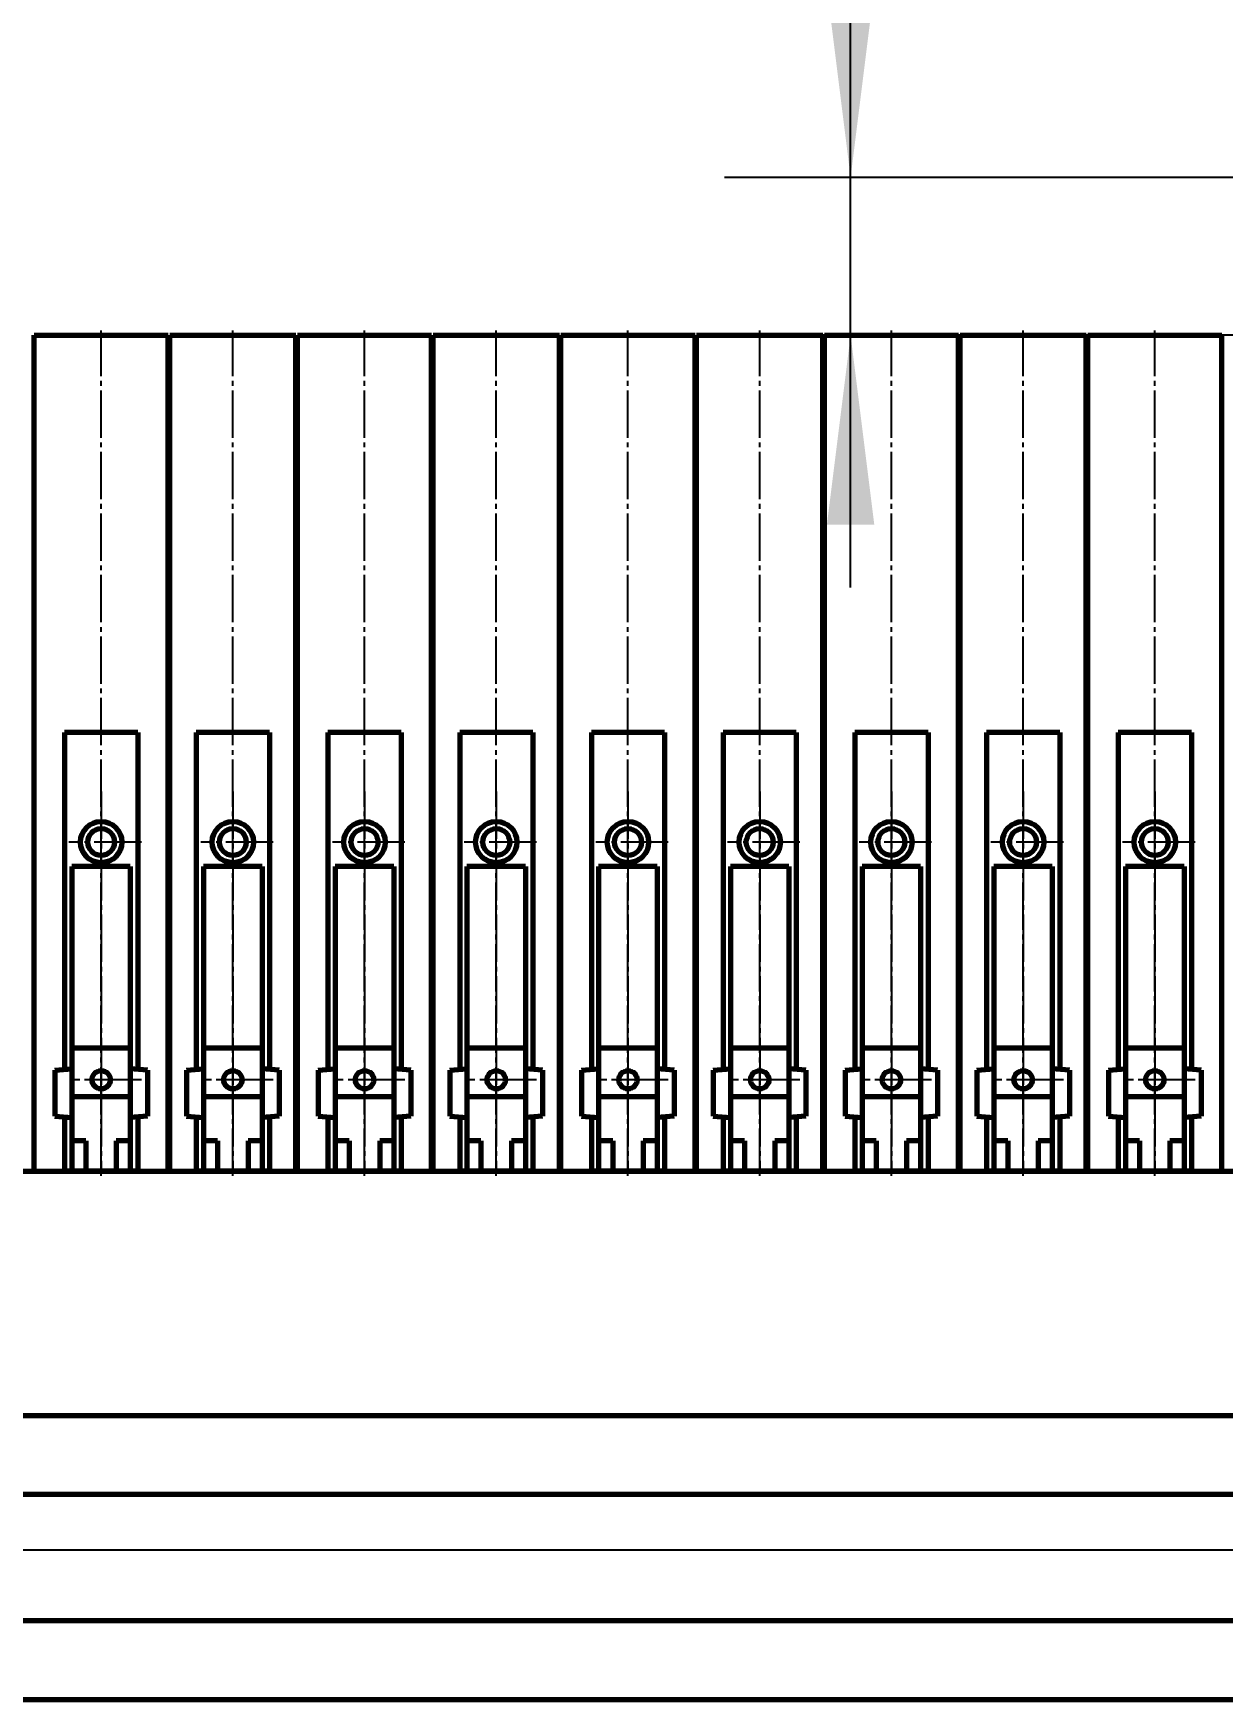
# Model space of a CAD drawing. Header units: millimetres. Extents: x -11880 to 11880, y -8400 to 8400.
# Drawn here: x -3407 to -2653, y 5166 to 6222 of the extents above; entities that cross this region are included whole.
import ezdxf

# ---------------------------------------------------------------- set-up
doc = ezdxf.new("R2010")
doc.units = ezdxf.units.MM
doc.linetypes.add('EB_DASHDOT', pattern=[39, 30, -3, 3, -3])
for name, color, linetype, lineweight in [('CAXA0', 7, 'Continuous', 70), ('CAXA1', 1, 'EB_DASHDOT', 25), ('CAXA4', 3, 'Continuous', 25)]:
    doc.layers.add(name, color=color, linetype=linetype, lineweight=lineweight)
doc.styles.add('标准', font='', dxfattribs={"width": 0.667})
doc.styles.get('标准').set_extended_font_data('SimSun')
doc.dimstyles.new('标准', dxfattribs={"dimscale": 40, "dimtxt": 5, "dimasz": 3, "dimexe": 2, "dimexo": 0, "dimtad": 1, "dimdec": 1, "dimzin": 12, "dimdsep": 46, "dimtxsty": '标准', "dimcen": 0, "dimdle": 4, "dimaunit": 1, "dimazin": 2, "dimtfac": 1, "dimtdec": 3, "dimtmove": 0, "dimatfit": 3, "dimfxl": 0, "dimtolj": 1, "dimtzin": 0, "dimarcsym": 0})

# ---------------------------------------------------------------- blocks, each defined once
blk = doc.blocks.new('CAXBLOCK156', base_point=(-3363.8, 5559.1))
at = {"layer": 'CAXA0', "linetype": 'Continuous', "lineweight": 70}
for p, q in [((-3381.1, 5779.3), (-3387, 5779.3)), ((-3387, 5779.3), (-3387, 5565.6)), ((-3340.6, 5779.3), (-3387, 5779.3)), ((-3340.6, 5779.3), (-3340.6, 5565.6)), ((-3345.3, 5694.3), (-3382.4, 5694.3)), ((-3382.4, 5694.3), (-3382.4, 5501.1)), ((-3345.3, 5694.3), (-3345.3, 5501.1)), ((-3345.3, 5579.2), (-3382.4, 5579.2)), ((-3393.2, 5565.1), (-3382.4, 5566)), ((-3393.2, 5565.1), (-3393.2, 5536.1)), ((-3393.2, 5564.9), (-3393.2, 5536.1)), ((-3334.5, 5565.1), (-3345.3, 5566)), ((-3334.5, 5565.1), (-3334.5, 5536.1)), ((-3334.5, 5564.9), (-3334.5, 5536.1)), ((-3345.3, 5548.3), (-3382.4, 5548.3)), ((-3393.2, 5536.1), (-3382.4, 5535.1)), ((-3334.5, 5536.1), (-3345.3, 5535.1)), ((-3387, 5535.5), (-3387, 5501.1)), ((-3340.6, 5535.5), (-3340.6, 5501.1)), ((-3373.5, 5520.4), (-3382.4, 5520.4)), ((-3373.5, 5520.4), (-3373.5, 5501.1)), ((-3345.3, 5520.4), (-3354.2, 5520.4)), ((-3354.2, 5520.4), (-3354.2, 5501.1)), ((-3382.4, 5501.1), (-3387, 5501.1)), ((-3340.6, 5501.1), (-3382.4, 5501.1))]:
    blk.add_line(p, q, dxfattribs=at)
for centre, radius in [((-3363.8, 5709.8), 13.1), ((-3363.8, 5709.8), 8.5), ((-3363.8, 5559.1), 5.8)]:
    blk.add_circle(centre, radius, dxfattribs=at)
at = {"layer": 'CAXA1', "color": 1, "linetype": 'EB_DASHDOT', "lineweight": 25}
for p, q in [((-3363.8, 5741.8), (-3363.8, 5501.1)), ((-3338.3, 5709.8), (-3384.2, 5709.8)), ((-3338.3, 5559.1), (-3380.9, 5559.1))]:
    blk.add_line(p, q, dxfattribs=at)
blk = doc.blocks.new('CAXBLOCK158', base_point=(-3280.3, 5559.1))
at = {"layer": 'CAXA0', "linetype": 'Continuous', "lineweight": 70}
for p, q in [((-3297.6, 5779.3), (-3303.5, 5779.3)), ((-3303.5, 5779.3), (-3303.5, 5565.6)), ((-3257.1, 5779.3), (-3303.5, 5779.3)), ((-3257.1, 5779.3), (-3257.1, 5565.6)), ((-3261.8, 5694.3), (-3298.9, 5694.3)), ((-3298.9, 5694.3), (-3298.9, 5501.1)), ((-3261.8, 5694.3), (-3261.8, 5501.1)), ((-3261.8, 5579.2), (-3298.9, 5579.2)), ((-3309.7, 5565.1), (-3298.9, 5566)), ((-3309.7, 5565.1), (-3309.7, 5536.1)), ((-3309.7, 5564.9), (-3309.7, 5536.1)), ((-3251, 5565.1), (-3261.8, 5566)), ((-3251, 5565.1), (-3251, 5536.1)), ((-3251, 5564.9), (-3251, 5536.1)), ((-3261.8, 5548.3), (-3298.9, 5548.3)), ((-3309.7, 5536.1), (-3298.9, 5535.1)), ((-3251, 5536.1), (-3261.8, 5535.1)), ((-3303.5, 5535.5), (-3303.5, 5501.1)), ((-3257.1, 5535.5), (-3257.1, 5501.1)), ((-3290, 5520.4), (-3298.9, 5520.4)), ((-3290, 5520.4), (-3290, 5501.1)), ((-3261.8, 5520.4), (-3270.7, 5520.4)), ((-3270.7, 5520.4), (-3270.7, 5501.1)), ((-3298.9, 5501.1), (-3303.5, 5501.1)), ((-3257.1, 5501.1), (-3298.9, 5501.1))]:
    blk.add_line(p, q, dxfattribs=at)
for centre, radius in [((-3280.3, 5709.8), 13.1), ((-3280.3, 5709.8), 8.5), ((-3280.3, 5559.1), 5.8)]:
    blk.add_circle(centre, radius, dxfattribs=at)
at = {"layer": 'CAXA1', "color": 1, "linetype": 'EB_DASHDOT', "lineweight": 25}
for p, q in [((-3280.3, 5741.8), (-3280.3, 5501.1)), ((-3254.8, 5709.8), (-3300.7, 5709.8)), ((-3254.8, 5559.1), (-3297.4, 5559.1))]:
    blk.add_line(p, q, dxfattribs=at)
blk = doc.blocks.new('CAXBLOCK160', base_point=(-3196.8, 5559.1))
at = {"layer": 'CAXA0', "linetype": 'Continuous', "lineweight": 70}
for p, q in [((-3214.1, 5779.3), (-3220, 5779.3)), ((-3220, 5779.3), (-3220, 5565.6)), ((-3173.6, 5779.3), (-3220, 5779.3)), ((-3173.6, 5779.3), (-3173.6, 5565.6)), ((-3178.3, 5694.3), (-3215.4, 5694.3)), ((-3215.4, 5694.3), (-3215.4, 5501.1)), ((-3178.3, 5694.3), (-3178.3, 5501.1)), ((-3178.3, 5579.2), (-3215.4, 5579.2)), ((-3226.2, 5565.1), (-3215.4, 5566)), ((-3226.2, 5565.1), (-3226.2, 5536.1)), ((-3226.2, 5564.9), (-3226.2, 5536.1)), ((-3167.5, 5565.1), (-3178.3, 5566)), ((-3167.5, 5565.1), (-3167.5, 5536.1)), ((-3167.5, 5564.9), (-3167.5, 5536.1)), ((-3178.3, 5548.3), (-3215.4, 5548.3)), ((-3226.2, 5536.1), (-3215.4, 5535.1)), ((-3167.5, 5536.1), (-3178.3, 5535.1)), ((-3220, 5535.5), (-3220, 5501.1)), ((-3173.6, 5535.5), (-3173.6, 5501.1)), ((-3206.5, 5520.4), (-3215.4, 5520.4)), ((-3206.5, 5520.4), (-3206.5, 5501.1)), ((-3178.3, 5520.4), (-3187.2, 5520.4)), ((-3187.2, 5520.4), (-3187.2, 5501.1)), ((-3215.4, 5501.1), (-3220, 5501.1)), ((-3173.6, 5501.1), (-3215.4, 5501.1))]:
    blk.add_line(p, q, dxfattribs=at)
for centre, radius in [((-3196.8, 5709.8), 13.1), ((-3196.8, 5709.8), 8.5), ((-3196.8, 5559.1), 5.8)]:
    blk.add_circle(centre, radius, dxfattribs=at)
at = {"layer": 'CAXA1', "color": 1, "linetype": 'EB_DASHDOT', "lineweight": 25}
for p, q in [((-3196.8, 5741.8), (-3196.8, 5501.1)), ((-3171.3, 5709.8), (-3217.2, 5709.8)), ((-3171.3, 5559.1), (-3213.9, 5559.1))]:
    blk.add_line(p, q, dxfattribs=at)
blk = doc.blocks.new('CAXBLOCK162', base_point=(-3113.3, 5559.1))
at = {"layer": 'CAXA0', "linetype": 'Continuous', "lineweight": 70}
for p, q in [((-3130.6, 5779.3), (-3136.5, 5779.3)), ((-3136.5, 5779.3), (-3136.5, 5565.6)), ((-3090.1, 5779.3), (-3136.5, 5779.3)), ((-3090.1, 5779.3), (-3090.1, 5565.6)), ((-3094.8, 5694.3), (-3131.9, 5694.3)), ((-3131.9, 5694.3), (-3131.9, 5501.1)), ((-3094.8, 5694.3), (-3094.8, 5501.1)), ((-3094.8, 5579.2), (-3131.9, 5579.2)), ((-3142.7, 5565.1), (-3131.9, 5566)), ((-3142.7, 5565.1), (-3142.7, 5536.1)), ((-3142.7, 5564.9), (-3142.7, 5536.1)), ((-3084, 5565.1), (-3094.8, 5566)), ((-3084, 5565.1), (-3084, 5536.1)), ((-3084, 5564.9), (-3084, 5536.1)), ((-3094.8, 5548.3), (-3131.9, 5548.3)), ((-3142.7, 5536.1), (-3131.9, 5535.1)), ((-3084, 5536.1), (-3094.8, 5535.1)), ((-3136.5, 5535.5), (-3136.5, 5501.1)), ((-3090.1, 5535.5), (-3090.1, 5501.1)), ((-3123, 5520.4), (-3131.9, 5520.4)), ((-3123, 5520.4), (-3123, 5501.1)), ((-3094.8, 5520.4), (-3103.7, 5520.4)), ((-3103.7, 5520.4), (-3103.7, 5501.1)), ((-3131.9, 5501.1), (-3136.5, 5501.1)), ((-3090.1, 5501.1), (-3131.9, 5501.1))]:
    blk.add_line(p, q, dxfattribs=at)
for centre, radius in [((-3113.3, 5709.8), 13.1), ((-3113.3, 5709.8), 8.5), ((-3113.3, 5559.1), 5.8)]:
    blk.add_circle(centre, radius, dxfattribs=at)
at = {"layer": 'CAXA1', "color": 1, "linetype": 'EB_DASHDOT', "lineweight": 25}
for p, q in [((-3113.3, 5741.8), (-3113.3, 5501.1)), ((-3087.8, 5709.8), (-3133.7, 5709.8)), ((-3087.8, 5559.1), (-3130.4, 5559.1))]:
    blk.add_line(p, q, dxfattribs=at)
blk = doc.blocks.new('CAXBLOCK164', base_point=(-3029.8, 5559.1))
at = {"layer": 'CAXA0', "linetype": 'Continuous', "lineweight": 70}
for p, q in [((-3047.1, 5779.3), (-3053, 5779.3)), ((-3053, 5779.3), (-3053, 5565.6)), ((-3006.6, 5779.3), (-3053, 5779.3)), ((-3006.6, 5779.3), (-3006.6, 5565.6)), ((-3011.3, 5694.3), (-3048.4, 5694.3)), ((-3048.4, 5694.3), (-3048.4, 5501.1)), ((-3011.3, 5694.3), (-3011.3, 5501.1)), ((-3011.3, 5579.2), (-3048.4, 5579.2)), ((-3059.2, 5565.1), (-3048.4, 5566)), ((-3059.2, 5565.1), (-3059.2, 5536.1)), ((-3059.2, 5564.9), (-3059.2, 5536.1)), ((-3000.5, 5565.1), (-3011.3, 5566)), ((-3000.5, 5565.1), (-3000.5, 5536.1)), ((-3000.5, 5564.9), (-3000.5, 5536.1)), ((-3011.3, 5548.3), (-3048.4, 5548.3)), ((-3059.2, 5536.1), (-3048.4, 5535.1)), ((-3000.5, 5536.1), (-3011.3, 5535.1)), ((-3053, 5535.5), (-3053, 5501.1)), ((-3006.6, 5535.5), (-3006.6, 5501.1)), ((-3039.5, 5520.4), (-3048.4, 5520.4)), ((-3039.5, 5520.4), (-3039.5, 5501.1)), ((-3011.3, 5520.4), (-3020.2, 5520.4)), ((-3020.2, 5520.4), (-3020.2, 5501.1)), ((-3048.4, 5501.1), (-3053, 5501.1)), ((-3006.6, 5501.1), (-3048.4, 5501.1))]:
    blk.add_line(p, q, dxfattribs=at)
for centre, radius in [((-3029.8, 5709.8), 13.1), ((-3029.8, 5709.8), 8.5), ((-3029.8, 5559.1), 5.8)]:
    blk.add_circle(centre, radius, dxfattribs=at)
at = {"layer": 'CAXA1', "color": 1, "linetype": 'EB_DASHDOT', "lineweight": 25}
for p, q in [((-3029.8, 5741.8), (-3029.8, 5501.1)), ((-3004.3, 5709.8), (-3050.2, 5709.8)), ((-3004.3, 5559.1), (-3046.9, 5559.1))]:
    blk.add_line(p, q, dxfattribs=at)
blk = doc.blocks.new('CAXBLOCK166', base_point=(-2946.3, 5559.1))
at = {"layer": 'CAXA0', "linetype": 'Continuous', "lineweight": 70}
for p, q in [((-2963.6, 5779.3), (-2969.5, 5779.3)), ((-2969.5, 5779.3), (-2969.5, 5565.6)), ((-2923.1, 5779.3), (-2969.5, 5779.3)), ((-2923.1, 5779.3), (-2923.1, 5565.6)), ((-2927.8, 5694.3), (-2964.9, 5694.3)), ((-2964.9, 5694.3), (-2964.9, 5501.1)), ((-2927.8, 5694.3), (-2927.8, 5501.1)), ((-2927.8, 5579.2), (-2964.9, 5579.2)), ((-2975.7, 5565.1), (-2964.9, 5566)), ((-2975.7, 5565.1), (-2975.7, 5536.1)), ((-2975.7, 5564.9), (-2975.7, 5536.1)), ((-2917, 5565.1), (-2927.8, 5566)), ((-2917, 5565.1), (-2917, 5536.1)), ((-2917, 5564.9), (-2917, 5536.1)), ((-2927.8, 5548.3), (-2964.9, 5548.3)), ((-2975.7, 5536.1), (-2964.9, 5535.1)), ((-2917, 5536.1), (-2927.8, 5535.1)), ((-2969.5, 5535.5), (-2969.5, 5501.1)), ((-2923.1, 5535.5), (-2923.1, 5501.1)), ((-2956, 5520.4), (-2964.9, 5520.4)), ((-2956, 5520.4), (-2956, 5501.1)), ((-2927.8, 5520.4), (-2936.7, 5520.4)), ((-2936.7, 5520.4), (-2936.7, 5501.1)), ((-2964.9, 5501.1), (-2969.5, 5501.1)), ((-2923.1, 5501.1), (-2964.9, 5501.1))]:
    blk.add_line(p, q, dxfattribs=at)
for centre, radius in [((-2946.3, 5709.8), 13.1), ((-2946.3, 5709.8), 8.5), ((-2946.3, 5559.1), 5.8)]:
    blk.add_circle(centre, radius, dxfattribs=at)
at = {"layer": 'CAXA1', "color": 1, "linetype": 'EB_DASHDOT', "lineweight": 25}
for p, q in [((-2946.3, 5741.8), (-2946.3, 5501.1)), ((-2920.8, 5709.8), (-2966.7, 5709.8)), ((-2920.8, 5559.1), (-2963.4, 5559.1))]:
    blk.add_line(p, q, dxfattribs=at)
blk = doc.blocks.new('CAXBLOCK168', base_point=(-2862.8, 5559.1))
at = {"layer": 'CAXA0', "linetype": 'Continuous', "lineweight": 70}
for p, q in [((-2880.1, 5779.3), (-2886, 5779.3)), ((-2886, 5779.3), (-2886, 5565.6)), ((-2839.6, 5779.3), (-2886, 5779.3)), ((-2839.6, 5779.3), (-2839.6, 5565.6)), ((-2844.3, 5694.3), (-2881.4, 5694.3)), ((-2881.4, 5694.3), (-2881.4, 5501.1)), ((-2844.3, 5694.3), (-2844.3, 5501.1)), ((-2844.3, 5579.2), (-2881.4, 5579.2)), ((-2892.2, 5565.1), (-2881.4, 5566)), ((-2892.2, 5565.1), (-2892.2, 5536.1)), ((-2892.2, 5564.9), (-2892.2, 5536.1)), ((-2833.5, 5565.1), (-2844.3, 5566)), ((-2833.5, 5565.1), (-2833.5, 5536.1)), ((-2833.5, 5564.9), (-2833.5, 5536.1)), ((-2844.3, 5548.3), (-2881.4, 5548.3)), ((-2892.2, 5536.1), (-2881.4, 5535.1)), ((-2833.5, 5536.1), (-2844.3, 5535.1)), ((-2886, 5535.5), (-2886, 5501.1)), ((-2839.6, 5535.5), (-2839.6, 5501.1)), ((-2872.5, 5520.4), (-2881.4, 5520.4)), ((-2872.5, 5520.4), (-2872.5, 5501.1)), ((-2844.3, 5520.4), (-2853.2, 5520.4)), ((-2853.2, 5520.4), (-2853.2, 5501.1)), ((-2881.4, 5501.1), (-2886, 5501.1)), ((-2839.6, 5501.1), (-2881.4, 5501.1))]:
    blk.add_line(p, q, dxfattribs=at)
for centre, radius in [((-2862.8, 5709.8), 13.1), ((-2862.8, 5709.8), 8.5), ((-2862.8, 5559.1), 5.8)]:
    blk.add_circle(centre, radius, dxfattribs=at)
at = {"layer": 'CAXA1', "color": 1, "linetype": 'EB_DASHDOT', "lineweight": 25}
for p, q in [((-2862.8, 5741.8), (-2862.8, 5501.1)), ((-2837.3, 5709.8), (-2883.2, 5709.8)), ((-2837.3, 5559.1), (-2879.9, 5559.1))]:
    blk.add_line(p, q, dxfattribs=at)
blk = doc.blocks.new('CAXBLOCK170', base_point=(-2779.3, 5559.1))
at = {"layer": 'CAXA0', "linetype": 'Continuous', "lineweight": 70}
for p, q in [((-2796.6, 5779.3), (-2802.5, 5779.3)), ((-2802.5, 5779.3), (-2802.5, 5565.6)), ((-2756.1, 5779.3), (-2802.5, 5779.3)), ((-2756.1, 5779.3), (-2756.1, 5565.6)), ((-2760.8, 5694.3), (-2797.9, 5694.3)), ((-2797.9, 5694.3), (-2797.9, 5501.1)), ((-2760.8, 5694.3), (-2760.8, 5501.1)), ((-2760.8, 5579.2), (-2797.9, 5579.2)), ((-2808.7, 5565.1), (-2797.9, 5566)), ((-2808.7, 5565.1), (-2808.7, 5536.1)), ((-2808.7, 5564.9), (-2808.7, 5536.1)), ((-2750, 5565.1), (-2760.8, 5566)), ((-2750, 5565.1), (-2750, 5536.1)), ((-2750, 5564.9), (-2750, 5536.1)), ((-2760.8, 5548.3), (-2797.9, 5548.3)), ((-2808.7, 5536.1), (-2797.9, 5535.1)), ((-2750, 5536.1), (-2760.8, 5535.1)), ((-2802.5, 5535.5), (-2802.5, 5501.1)), ((-2756.1, 5535.5), (-2756.1, 5501.1)), ((-2789, 5520.4), (-2797.9, 5520.4)), ((-2789, 5520.4), (-2789, 5501.1)), ((-2760.8, 5520.4), (-2769.7, 5520.4)), ((-2769.7, 5520.4), (-2769.7, 5501.1)), ((-2797.9, 5501.1), (-2802.5, 5501.1)), ((-2756.1, 5501.1), (-2797.9, 5501.1))]:
    blk.add_line(p, q, dxfattribs=at)
for centre, radius in [((-2779.3, 5709.8), 13.1), ((-2779.3, 5709.8), 8.5), ((-2779.3, 5559.1), 5.8)]:
    blk.add_circle(centre, radius, dxfattribs=at)
at = {"layer": 'CAXA1', "color": 1, "linetype": 'EB_DASHDOT', "lineweight": 25}
for p, q in [((-2779.3, 5741.8), (-2779.3, 5501.1)), ((-2753.8, 5709.8), (-2799.7, 5709.8)), ((-2753.8, 5559.1), (-2796.4, 5559.1))]:
    blk.add_line(p, q, dxfattribs=at)
blk = doc.blocks.new('CAXBLOCK172', base_point=(-2695.8, 5559.1))
at = {"layer": 'CAXA0', "linetype": 'Continuous', "lineweight": 70}
for p, q in [((-2713.1, 5779.3), (-2719, 5779.3)), ((-2719, 5779.3), (-2719, 5565.6)), ((-2672.6, 5779.3), (-2719, 5779.3)), ((-2672.6, 5779.3), (-2672.6, 5565.6)), ((-2677.3, 5694.3), (-2714.4, 5694.3)), ((-2714.4, 5694.3), (-2714.4, 5501.1)), ((-2677.3, 5694.3), (-2677.3, 5501.1)), ((-2677.3, 5579.2), (-2714.4, 5579.2)), ((-2725.2, 5565.1), (-2714.4, 5566)), ((-2725.2, 5565.1), (-2725.2, 5536.1)), ((-2725.2, 5564.9), (-2725.2, 5536.1)), ((-2666.5, 5565.1), (-2677.3, 5566)), ((-2666.5, 5565.1), (-2666.5, 5536.1)), ((-2666.5, 5564.9), (-2666.5, 5536.1)), ((-2677.3, 5548.3), (-2714.4, 5548.3)), ((-2725.2, 5536.1), (-2714.4, 5535.1)), ((-2666.5, 5536.1), (-2677.3, 5535.1)), ((-2719, 5535.5), (-2719, 5501.1)), ((-2672.6, 5535.5), (-2672.6, 5501.1)), ((-2705.5, 5520.4), (-2714.4, 5520.4)), ((-2705.5, 5520.4), (-2705.5, 5501.1)), ((-2677.3, 5520.4), (-2686.2, 5520.4)), ((-2686.2, 5520.4), (-2686.2, 5501.1)), ((-2714.4, 5501.1), (-2719, 5501.1)), ((-2672.6, 5501.1), (-2714.4, 5501.1))]:
    blk.add_line(p, q, dxfattribs=at)
for centre, radius in [((-2695.8, 5709.8), 13.1), ((-2695.8, 5709.8), 8.5), ((-2695.8, 5559.1), 5.8)]:
    blk.add_circle(centre, radius, dxfattribs=at)
at = {"layer": 'CAXA1', "color": 1, "linetype": 'EB_DASHDOT', "lineweight": 25}
for p, q in [((-2695.8, 5741.8), (-2695.8, 5501.1)), ((-2670.3, 5709.8), (-2716.2, 5709.8)), ((-2670.3, 5559.1), (-2712.9, 5559.1))]:
    blk.add_line(p, q, dxfattribs=at)
blk = doc.blocks.new('*D366')
at = {"layer": 'CAXA4', "linetype": 'Continuous', "lineweight": 25}
for points in [[(-2888.7, 6131.1), (-2873.7, 6251.1), (-2903.7, 6251.1)], [(-2888.7, 6031.1), (-2873.7, 5911.1), (-2903.7, 5911.1)]]:
    blk.add_hatch(color=0, dxfattribs=at).paths.add_polyline_path(points, flags=0)
at = {"layer": 'CAXA4', "color": 0, "linetype": 'Continuous', "lineweight": 25}
for p, q in [((-2888.7, 5871.1), (-2888.7, 6665.3)), ((-2443.8, 6131.1), (-2968.7, 6131.1)), ((-2547.3, 6031.1), (-2968.7, 6031.1))]:
    blk.add_line(p, q, dxfattribs=at)
at = {"layer": 'CAXA4', "color": 0, "linetype": 'Continuous', "lineweight": 25, "insert": (-3187.7, 6341.2), "char_height": 200, "attachment_point": 1, "rotation": 90, "style": '标准'}
blk.add_mtext('\\fSimSun|b0|i0|p34;100', dxfattribs=at)
blk = doc.blocks.new('*D367')
at = {"layer": 'CAXA4', "linetype": 'Continuous', "lineweight": 25}
blk.add_hatch(color=0, dxfattribs=at).paths.add_polyline_path([(-2429.8, 6119.1), (-2456.1, 6237.1), (-2484.4, 6227)], flags=0)
at = {"layer": 'CAXA4', "color": 0, "linetype": 'Continuous', "lineweight": 25}
for p, q in [((-2707.4, 6894.7), (-2889.2, 6894.7)), ((-2429.8, 6119.1), (-2707.4, 6894.7))]:
    blk.add_line(p, q, dxfattribs=at)
at = {"layer": 'CAXA4', "color": 0, "linetype": 'Continuous', "lineweight": 25, "insert": (-2879.2, 7193.7), "char_height": 200, "attachment_point": 1, "style": '标准'}
blk.add_mtext('\\fSimSun|b0|i0|p34;c', dxfattribs=at)

msp = doc.modelspace()

# ---------------------------------------------------------------- linework, layer by layer
at = {"layer": 'CAXA0'}
for p, q in [((-3406.33, 5501.11), (-3406.33, 6031.08)), ((-3406.33, 6031.08), (-3321.33, 6031.08)), ((-3321.33, 5501.11), (-3321.33, 6031.08)), ((-3320.33, 5501.11), (-3320.33, 6031.08)), ((-3320.33, 6031.08), (-3240.33, 6031.08)), ((-3240.33, 5501.11), (-3240.33, 6031.08)), ((-3240.33, 5501.11), (-3240.33, 6031.08)), ((-3240.33, 5501.11), (-3240.33, 6031.08)), ((-3239.33, 5501.11), (-3239.33, 6031.08)), ((-3239.33, 6031.08), (-3154.33, 6031.08)), ((-3154.33, 5501.11), (-3154.33, 6031.08)), ((-3153.33, 5501.11), (-3153.33, 6031.08)), ((-3153.33, 6031.08), (-3073.33, 6031.08)), ((-3073.33, 5501.11), (-3073.33, 6031.08)), ((-3073.33, 5501.11), (-3073.33, 6031.08)), ((-3073.33, 5501.11), (-3073.33, 6031.08)), ((-3072.33, 5501.11), (-3072.33, 6031.08)), ((-3072.33, 6031.08), (-2987.33, 6031.08)), ((-2987.33, 5501.11), (-2987.33, 6031.08)), ((-2986.33, 5501.11), (-2986.33, 6031.08)), ((-2986.33, 6031.08), (-2906.33, 6031.08)), ((-2906.33, 5501.11), (-2906.33, 6031.08)), ((-2906.33, 5501.11), (-2906.33, 6031.08)), ((-2906.33, 5501.11), (-2906.33, 6031.08)), ((-2905.33, 5501.11), (-2905.33, 6031.08)), ((-2905.33, 6031.08), (-2820.33, 6031.08)), ((-2820.33, 5501.11), (-2820.33, 6031.08)), ((-2819.33, 5501.11), (-2819.33, 6031.08)), ((-2819.33, 6031.08), (-2739.33, 6031.08)), ((-2739.33, 5501.11), (-2739.33, 6031.08)), ((-2739.33, 5501.11), (-2739.33, 6031.08)), ((-2739.33, 5501.11), (-2739.33, 6031.08)), ((-2738.33, 5501.11), (-2738.33, 6031.08)), ((-2738.33, 6031.08), (-2653.33, 6031.08)), ((-2653.33, 5501.11), (-2653.33, 6031.08)), ((-3406.33, 5501.11), (-3321.33, 5501.11)), ((-3406.33, 5501.11), (-3321.33, 5501.11)), ((-3239.33, 5501.11), (-3154.33, 5501.11)), ((-3239.33, 5501.11), (-3154.33, 5501.11)), ((-3072.33, 5501.11), (-2987.33, 5501.11)), ((-3072.33, 5501.11), (-2987.33, 5501.11)), ((-2905.33, 5501.11), (-2820.33, 5501.11)), ((-2905.33, 5501.11), (-2820.33, 5501.11)), ((-2738.33, 5501.11), (-2653.33, 5501.11)), ((-2738.33, 5501.11), (-2653.33, 5501.11)), ((-2232.51, 5346.08), (-7651.33, 5346.08)), ((-2231.69, 5296.08), (-7651.33, 5296.08)), ((-2228.37, 5216.08), (-7651.33, 5216.08)), ((-2227.59, 5166.08), (-7651.33, 5166.08))]:
    msp.add_line(p, q, dxfattribs=at)
at = {"layer": 'CAXA0', "linetype": 'Continuous', "lineweight": 70}
for p, q in [((-3406.33, 5501.11), (-3406.33, 6031.08)), ((-3406.33, 5501.11), (-3406.33, 6031.08)), ((-3239.33, 5501.11), (-3239.33, 6031.08)), ((-3239.33, 5501.11), (-3239.33, 6031.08)), ((-3072.33, 5501.11), (-3072.33, 6031.08)), ((-3072.33, 5501.11), (-3072.33, 6031.08)), ((-2905.33, 5501.11), (-2905.33, 6031.08)), ((-2905.33, 5501.11), (-2905.33, 6031.08)), ((-2738.33, 5501.11), (-2738.33, 6031.08)), ((-2738.33, 5501.11), (-2738.33, 6031.08)), ((-6104.36, 5501.08), (-2216.46, 5501.08))]:
    msp.add_line(p, q, dxfattribs=at)
at = {"layer": 'CAXA1', "linetype": 'EB_DASHDOT', "lineweight": 25}
for p, q in [((-3363.83, 5498.11), (-3363.83, 6034.08)), ((-3280.33, 5498.11), (-3280.33, 6034.08)), ((-3196.83, 5498.11), (-3196.83, 6034.08)), ((-3113.33, 5498.11), (-3113.33, 6034.08)), ((-3029.83, 5498.11), (-3029.83, 6034.08)), ((-2946.33, 5498.11), (-2946.33, 6034.08)), ((-2862.83, 5498.11), (-2862.83, 6034.08)), ((-2779.33, 5498.11), (-2779.33, 6034.08)), ((-2695.83, 5498.11), (-2695.83, 6034.08))]:
    msp.add_line(p, q, dxfattribs=at)
at = {"layer": 'CAXA1', "color": 1, "linetype": 'EB_DASHDOT', "lineweight": 25}
for p in [(-7897.25, 5261.08), (-7688.17, 5261.08), (-7300.21, 5261.08)]:
    msp.add_line(p, (363.67, 5261.08), dxfattribs=at)

# ---------------------------------------------------------------- block references
at = {"layer": 'CAXA0'}
for name, p in [('CAXBLOCK156', (-3363.83, 5559.07)), ('CAXBLOCK158', (-3280.33, 5559.07)), ('CAXBLOCK160', (-3196.83, 5559.07)), ('CAXBLOCK162', (-3113.33, 5559.07)), ('CAXBLOCK164', (-3029.83, 5559.07)), ('CAXBLOCK166', (-2946.33, 5559.07)), ('CAXBLOCK168', (-2862.83, 5559.07)), ('CAXBLOCK170', (-2779.33, 5559.07)), ('CAXBLOCK172', (-2695.83, 5559.07))]:
    msp.add_blockref(name, p, dxfattribs=at)
at = {"layer": 'CAXA4', "linetype": 'Continuous', "lineweight": 70}
msp.add_blockref('*D367', (0, 0), dxfattribs=at)

# ---------------------------------------------------------------- dimensions: what is measured, and where the dimension line sits
at = {"layer": 'CAXA4'}
dim = msp.add_linear_dim(base=(-2888.71, 6498.15), p1=(-2547.33, 6031.08), p2=(-2443.83, 6131.08), angle=90, text='\\fSimSun;100', dimstyle='标准', dxfattribs=at)
dim.commit()
dim.dimension.update_dxf_attribs({"geometry": '*D366', "text_midpoint": (-3050.71, 6498.25)})

doc.saveas('drawing.dxf')
